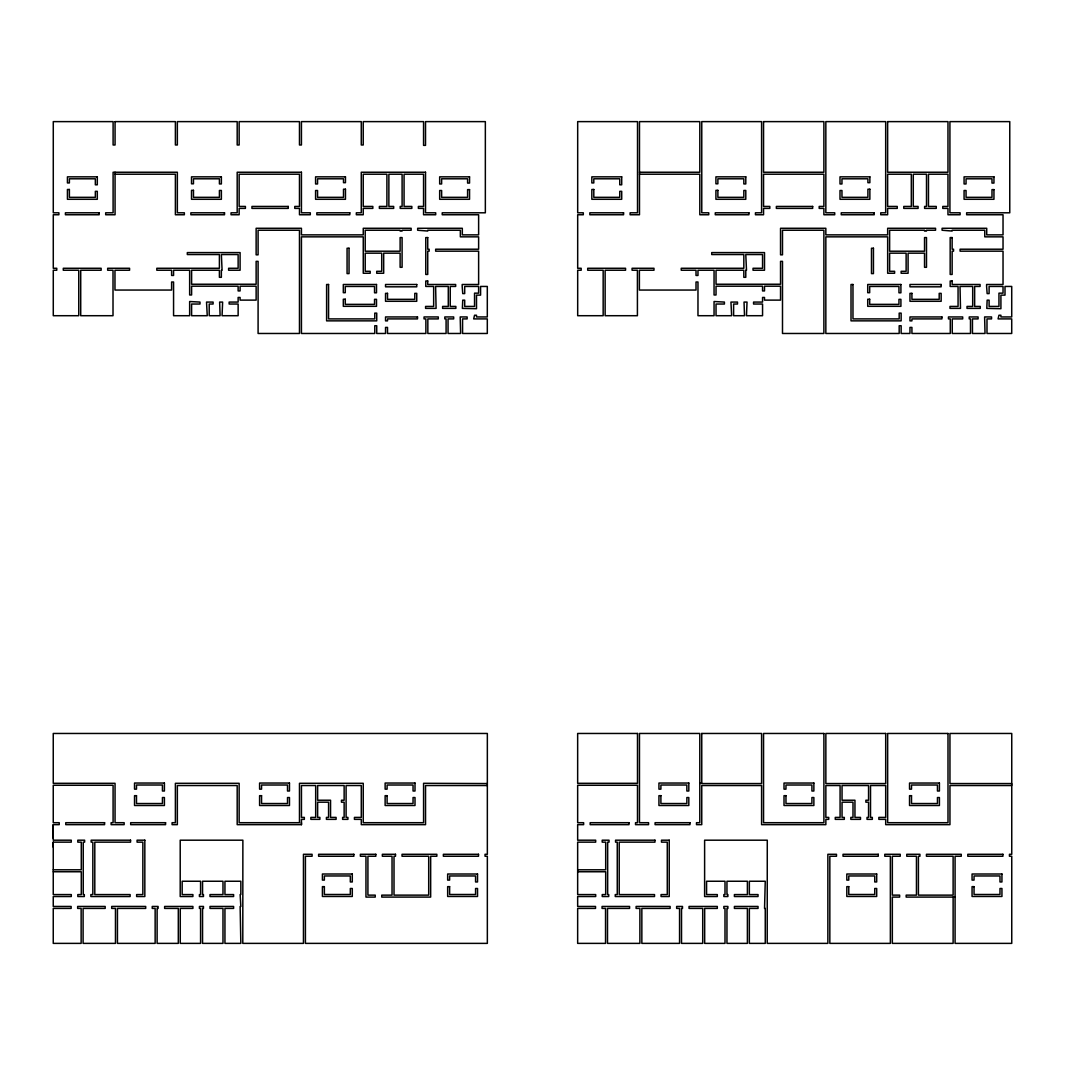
<?xml version="1.0" encoding="UTF-8"?>
<svg xmlns="http://www.w3.org/2000/svg" width="1065" height="1065" viewBox="0 0 1065 1065"><rect width="100%" height="100%" fill="white"/><g stroke="black" fill="none" stroke-linecap="round" stroke-linejoin="round"><path stroke-width="1.5" d="M53.25 847.247L53.25 842.149L71.262 842.149L71.262 840.192L53.25 840.192L53.25 824.656L59.227 824.656L59.227 822.699L53.25 822.699L53.25 785.264L113.09 785.264L113.09 822.699L111.119 822.699L111.119 824.656L124.152 824.656L124.152 822.699L115.047 822.699L115.047 783.308L53.25 783.308L53.25 733.466L487.344 733.466L487.344 854.29L485.041 854.29L485.041 856.247L487.344 856.247L487.344 943.377L305.415 943.377L305.415 856.247L312.085 856.247L312.085 854.29L303.458 854.29L303.458 943.377L242.793 943.377L242.873 840.192L180.211 840.192L180.211 896.53L192.898 896.53L192.898 894.573L182.168 894.573L182.168 881.248L200.579 881.248L200.579 894.573L199.421 894.573L199.421 896.53L203.468 896.53L203.468 894.573L202.55 894.573L202.55 881.248L222.984 881.248L222.984 894.573L210.005 894.573L210.005 896.53L233.608 896.53L233.608 894.573L224.941 894.573L224.941 881.248L240.836 881.248L240.836 894.573L240.144 894.573L240.836 906.448L240.144 906.448L240.836 943.377L224.941 943.377L224.941 908.418L233.608 908.418L233.608 906.448L210.005 906.448L210.005 908.418L222.984 908.418L222.984 943.377L202.55 943.377L202.55 908.418L203.468 908.418L203.468 906.448L199.421 906.448L199.421 908.418L200.579 908.418L200.579 943.377L180.265 943.377L180.265 908.418L192.898 908.418L192.898 906.448L164.636 906.448L164.636 908.418L178.308 908.418L178.308 943.377L157.114 943.377L157.114 908.418L158.099 908.418L158.099 906.448L152.242 906.448L152.242 908.418L155.144 908.418L155.144 943.377L117.443 943.377L117.443 908.418L145.705 908.418L145.705 906.448L115.473 906.408L111.705 906.448L111.705 908.418L115.473 908.418L115.473 943.377L83.097 943.377L83.097 908.418L105.169 908.418L105.169 906.448L77.652 906.448L77.652 908.418L81.14 908.418L81.14 943.377L53.25 943.377L53.25 908.418L71.129 908.418L71.129 906.448L53.25 906.448L53.25 896.53L71.288 896.53L71.288 894.573L53.25 894.573L53.25 842.149M53.25 838.461L53.25 824.656M487.211 783.56L423.577 783.308L423.577 822.699L363.245 822.699L363.245 783.308L299.478 783.308L299.478 822.699L239.146 822.699L239.146 783.308L175.392 783.308L175.392 822.699L172.091 822.699L172.091 824.656L177.349 824.656L177.349 785.531L237.189 785.531L237.189 824.656L301.448 824.656L301.448 819.358L304.337 819.358L304.337 817.401L301.448 817.401L301.448 785.531L315.679 785.531L315.679 817.401L310.86 817.401L310.86 819.358L319.886 819.358L319.886 817.401L317.636 817.401L317.636 802.185L328.579 802.185L328.579 817.401L326.423 817.401L326.423 819.358L336.087 819.358L336.087 817.401L330.549 817.401L330.549 800.228L317.636 800.228L317.636 785.531L344.141 785.531L344.141 800.228L341.466 800.228L341.466 802.185L344.141 802.185L344.141 817.401L342.611 817.401L342.611 819.358L347.909 819.358L347.909 817.401L346.098 817.401L346.098 785.531L361.288 785.531L361.288 817.401L354.432 817.401L354.432 819.358L361.288 819.358L361.288 824.656L425.534 824.656L425.534 785.531L487.211 785.531M955.079 897.089L906.169 897.089L906.169 895.133L916.459 895.133L916.459 856.247L906.768 856.247L906.768 854.29L919.92 854.29L919.92 856.247L918.416 856.247L918.416 895.133L953.122 895.133L953.122 856.247L926.443 856.247L926.443 854.29L961.256 854.29L961.256 856.247L955.079 856.247L955.079 943.377L1011.75 943.377L1011.75 856.247L1009.447 856.247L1009.447 854.29L1011.75 854.29L1011.75 733.466L949.953 733.466L949.953 783.56L1011.617 783.56L1011.617 785.531L949.953 785.531L949.953 824.656L885.694 824.656L885.694 819.358L878.851 819.358L878.851 817.401L885.694 817.401L885.694 785.531L870.518 785.531L870.518 817.401L872.315 817.401L872.315 819.358L867.03 819.358L867.03 817.401L868.561 817.401L868.561 802.185L865.872 802.185L865.872 800.228L868.561 800.228L868.561 785.531L842.042 785.531L842.042 800.228L854.955 800.228L854.955 817.401L860.493 817.401L860.493 819.358L850.829 819.358L850.829 817.401L852.998 817.401L852.998 802.185L842.042 802.185L842.042 817.401L844.305 817.401L844.305 819.358L835.266 819.358L835.266 817.401L840.085 817.401L840.085 785.531L825.854 785.531L825.854 817.401L828.743 817.401L828.743 819.358L825.854 819.358L825.854 824.656L761.595 824.656L761.595 785.531L701.755 785.531L701.755 824.656L696.497 824.656L696.497 822.699L699.798 822.699L699.798 733.466L639.466 733.466L639.466 822.699L648.572 822.699L648.572 824.656L635.525 824.656L635.525 822.699L637.496 822.699L637.496 785.264L577.656 785.264L577.656 822.699L583.633 822.699L583.633 824.656L577.656 824.656L577.656 840.192L595.681 840.192L595.681 842.149L577.656 842.149L577.656 894.573L595.694 894.573L595.694 896.53L577.656 896.53L577.656 906.448L595.535 906.448L595.535 908.418L577.656 908.418L577.656 943.377L605.546 943.377L605.546 908.418L602.071 908.418L602.071 906.448L629.575 906.448L629.575 908.418L607.503 908.418L607.503 943.377L639.892 943.377L639.892 908.418L636.111 908.418L636.111 906.448L641.849 906.408L670.125 906.448L670.125 908.418L641.849 908.418L641.849 943.377L679.563 943.377L679.563 908.418L676.648 908.418L676.648 906.448L682.505 906.448L682.505 908.418L681.52 908.418L681.52 943.377L702.714 943.377L702.714 908.418L689.042 908.418L689.042 906.448L717.304 906.448L717.304 908.418L704.671 908.418L704.671 943.377L724.999 943.377L724.999 908.418L723.841 908.418L723.841 906.448L727.888 906.448L727.888 908.418L726.956 908.418L726.956 943.377L747.39 943.377L747.39 908.418L734.411 908.418L734.411 906.448L758.027 906.448L758.027 908.418L749.347 908.418L749.347 943.377L765.256 943.377L765.256 908.418L764.55 908.418L765.256 881.248L749.347 881.248L749.347 894.573L758.027 894.573L758.027 896.53L734.411 896.53L734.411 894.573L747.39 894.573L747.39 881.248L726.956 881.248L726.956 894.573L727.888 894.573L727.888 896.53L723.841 896.53L723.841 894.573L724.999 894.573L724.999 881.248L706.574 881.248L706.574 894.573L717.304 894.573L717.304 896.53L704.617 896.53L704.617 840.192L767.279 840.192L767.213 943.377L827.864 943.377L827.864 854.29L836.491 854.29L836.491 856.247L829.835 856.247L829.835 943.377L890.367 943.377L890.367 856.247L884.789 856.247L884.789 854.29L900.231 854.29L900.231 856.247L892.337 856.247L892.337 895.133L899.632 895.133L899.632 897.089L892.337 897.089L892.337 943.377L953.122 943.377L953.122 897.089M639.479 172.237L699.811 172.237L699.811 121.623L639.479 121.623L639.479 214.757L630.107 214.757L630.107 212.8L637.522 212.8L637.522 121.623L577.683 121.623L577.683 212.8L583.301 212.8L583.301 214.757L577.683 214.757L577.683 268.274L581.171 268.274L581.171 270.23L577.683 270.23L577.683 315.706L603.163 315.706L603.163 270.23L587.707 270.23L587.707 268.274L625.554 268.274L625.554 270.23L605.133 270.23L605.133 315.706L637.416 315.706L637.416 270.23L632.077 270.23L632.077 268.274L653.977 268.274L653.977 270.23L639.386 270.23L639.386 290.053L696.017 290.053L696.017 281.999L697.974 281.999L697.974 315.706L714.056 315.706L714.056 301.515L724.413 302.074L724.413 304.031L716.026 304.031L716.026 315.706L731.655 315.706L730.949 302.074L737.499 302.074L737.499 304.031L733.612 304.031L733.612 315.706L744.515 315.706L744.036 302.074L747.031 302.074L746.472 315.706L762.553 315.706L762.553 304.031L753.567 304.031L753.567 302.074L762.553 302.074L762.553 297.454L764.51 297.454L764.51 300.117L780.539 300.117L780.539 286.192L764.51 286.192L764.51 290.931L762.553 290.931L762.553 286.192L716.026 286.192L716.026 294.978L714.056 294.978L714.056 270.23L697.974 270.23L697.974 275.462L696.017 275.462L696.017 270.23L681.241 270.23L681.241 268.274L743.823 268.274L743.823 254.548L711.726 254.548L711.726 252.591L764.51 252.591L764.51 270.23L753.035 270.23L753.035 268.274L762.553 268.274L762.553 254.548L745.78 254.548L746.498 270.23L745.78 270.23L745.78 277.299L743.823 277.299L743.823 270.23L716.026 270.23L716.026 284.235L780.539 284.235L780.539 261.351L782.495 261.351L782.495 333.478L823.884 333.478L823.884 230.24L782.495 230.24L782.495 254.828L780.539 254.828L780.539 228.283L825.841 228.283L825.841 234.872L887.664 234.872L887.664 228.283L935.549 228.283L935.549 230.24L926.497 230.24L926.497 231.038L924.54 231.038L924.54 230.24L889.621 230.24L889.621 251.207L924.54 251.207L924.54 237.575L926.497 237.575L926.497 267.302L924.54 267.302L924.54 253.164L908.086 253.164L908.086 273.252L901.136 273.252L901.136 271.295L906.129 271.295L906.129 253.164L889.621 253.164L889.621 271.295L894.613 271.295L894.613 273.252L887.664 273.252L887.664 236.843L825.841 236.843L825.841 333.478L899.18 333.478L899.18 325.744L901.136 325.744L901.136 333.478L909.963 333.478L909.963 327.408L911.92 327.408L911.92 333.478L950.286 333.478L950.286 318.901L948.449 318.901L948.449 316.944L962.693 316.944L962.693 318.901L952.256 318.901L952.256 333.478L970.495 333.478L970.495 318.901L969.23 318.901L969.23 316.944L978.083 316.944L978.083 318.901L972.452 318.901L972.452 333.478L985.019 333.478L984.619 316.944L991.555 316.944L991.555 318.901L986.989 318.901L986.989 333.478L1011.723 333.478L1011.723 318.901L998.078 318.901L998.957 315.24L1000.914 315.24L1000.914 316.944L1011.723 316.944L1011.723 286.445L1005.001 286.445L1005.001 295.125L1000.914 295.125L1000.914 308.704L986.789 308.384L987.149 300.144L989.105 300.144L989.105 306.427L998.957 306.427L998.957 293.155L1003.03 293.155L1003.03 286.445L989.105 286.445L989.105 293.607L987.149 293.607L986.603 286.445L986.603 284.488L1003.03 284.488L1003.03 251.167L960.084 251.167L960.084 249.21L1003.03 249.21L1003.03 236.843L984.766 236.843L984.766 230.24L952.137 230.24L952.137 231.038L942.086 230.24L942.086 228.283L986.723 228.283L986.723 234.872L1003.03 234.872L1003.03 214.757L966.647 214.757L966.647 212.8L1009.766 212.8L1009.766 121.623L949.927 121.623L949.927 212.8L960.111 212.8L960.111 214.757L947.97 214.757L947.97 208.394L942.778 208.394L942.778 206.437L947.97 206.437L947.97 174.207L928.467 174.207L928.467 206.437L936.255 206.437L936.255 208.394L924.606 208.394L924.606 206.437L926.51 206.437L926.51 174.207L913.277 174.207L913.277 206.437L918.083 206.437L918.083 208.394L903.772 208.394L903.772 206.437L911.32 206.437L911.32 174.207L887.638 174.207L887.638 206.437L897.236 206.437L897.236 208.394L887.638 208.394L887.638 214.757L880.742 214.757L880.742 212.8L885.681 212.8L885.681 121.623L825.841 121.623L825.841 212.8L834.72 212.8L834.72 214.757L823.884 214.757L823.884 208.394L819.185 208.394L819.185 206.437L823.884 206.437L823.884 174.207L763.552 174.207L763.552 206.437L769.822 206.437L769.822 208.394L763.552 208.394L763.552 214.757L755.444 214.757L755.444 212.8L761.595 212.8L761.595 121.623L701.768 121.623L701.768 212.8L708.758 212.8L708.758 214.757L699.811 214.757L699.811 174.207L639.479 174.207M115.06 174.207L175.392 174.207L175.392 214.757L184.351 214.757L184.351 212.8L177.349 212.8L177.349 172.237L113.103 172.237L113.103 212.8L105.688 212.8L105.688 214.757L115.06 214.757L115.06 172.237M699.798 783.308L701.768 783.308M53.263 869.799L81.286 869.799L81.286 842.149L77.798 842.149L77.798 840.192L84.628 840.192L84.628 842.149L83.243 842.149L83.243 894.573L84.321 894.573L84.321 896.53L77.812 896.53L77.812 894.573L81.286 894.573L81.286 871.756L53.263 871.756M577.669 869.799L605.692 869.799L605.692 842.149L602.204 842.149L602.204 840.192L609.034 840.192L609.034 842.149L607.662 842.149L607.662 894.573L608.741 894.573L608.741 896.53L602.231 896.53L602.231 894.573L605.692 894.573L605.692 871.756L577.669 871.756M301.448 822.699L301.448 824.656M115.06 121.623L115.06 144.986L113.103 144.986L113.103 121.623L53.277 121.623L53.277 212.8L58.895 212.8L58.895 214.757L53.277 214.757L53.277 268.274L56.765 268.274L56.765 270.23L53.277 270.23L53.277 315.706L78.757 315.706L78.757 270.23L63.288 270.23L63.288 268.274L101.135 268.274L101.135 270.23L80.714 270.23L80.714 315.706L113.01 315.706L113.01 270.23L107.671 270.23L107.671 268.274L129.571 268.274L129.571 270.23L114.967 270.23L114.967 290.053L171.611 290.053L171.611 281.999L173.568 281.999L173.568 315.706L189.65 315.706L189.65 301.515L200.007 302.074L200.007 304.031L191.607 304.031L191.607 315.706L207.249 315.706L206.53 302.074L213.093 302.074L213.093 304.031L209.206 304.031L209.206 315.706L220.109 315.706L219.63 302.074L222.625 302.074L222.066 315.706L238.134 315.706L238.134 304.031L229.148 304.031L229.148 302.074L238.134 302.074L238.134 297.454L240.091 297.454L240.091 300.117L256.132 300.117L256.132 286.192L240.091 286.192L240.091 290.931L238.134 290.931L238.134 286.192L191.607 286.192L191.607 294.978L189.65 294.978L189.65 270.23L173.568 270.23L173.568 275.462L171.611 275.462L171.611 270.23L156.821 270.23L156.821 268.274L219.403 268.274L219.403 254.548L187.32 254.548L187.32 252.591L240.091 252.591L240.091 270.23L228.616 270.23L228.616 268.274L238.134 268.274L238.134 254.548L221.36 254.548L222.092 270.23L221.36 270.23L221.36 277.299L219.403 277.299L219.403 270.23L191.607 270.23L191.607 284.235L256.132 284.235L256.132 261.351L258.089 261.351L258.089 333.478L299.478 333.478L299.478 230.24L258.089 230.24L258.089 254.828L256.132 254.828L256.132 228.283L301.435 228.283L301.435 234.872L363.258 234.872L363.258 228.283L411.143 228.283L411.143 230.24L402.091 230.24L402.091 231.038L400.12 231.038L400.12 230.24L365.215 230.24L365.215 251.207L400.12 251.207L400.12 237.575L402.091 237.575L402.091 267.302L400.12 267.302L400.12 253.164L383.68 253.164L383.68 273.252L376.73 273.252L376.73 271.295L381.723 271.295L381.723 253.164L365.215 253.164L365.215 271.295L370.194 271.295L370.194 273.252L363.258 273.252L363.258 236.843L301.435 236.843L301.435 333.478L374.774 333.478L374.774 325.744L376.73 325.744L376.73 333.478L385.543 333.478L385.543 327.408L387.514 327.408L387.514 333.478L425.88 333.478L425.88 318.901L424.043 318.901L424.043 316.944L438.287 316.944L438.287 318.901L427.837 318.901L427.837 333.478L446.089 333.478L446.089 318.901L444.811 318.901L444.811 316.944L453.677 316.944L453.677 318.901L448.046 318.901L448.046 333.478L460.613 333.478L460.2 316.944L467.136 316.944L467.136 318.901L462.569 318.901L462.569 333.478L487.304 333.478L487.304 318.901L473.672 318.901L474.551 315.24L476.508 315.24L476.508 316.944L487.304 316.944L487.304 286.445L480.581 286.445L480.581 295.125L476.508 295.125L476.508 308.704L462.383 308.384L462.743 300.144L464.699 300.144L464.699 306.427L474.551 306.427L474.551 293.155L478.624 293.155L478.624 286.445L464.699 286.445L464.699 293.607L462.743 293.607L462.197 286.445L462.197 284.488L478.624 284.488L478.624 251.167L435.665 251.167L435.665 249.21L478.624 249.21L478.624 236.843L460.346 236.843L460.346 230.24L427.731 230.24L427.731 231.038L417.666 230.24L417.666 228.283L462.316 228.283L462.316 234.872L478.624 234.872L478.624 214.757L442.228 214.757L442.228 212.8L485.347 212.8L485.347 121.623L425.521 121.623L425.521 145.373L423.564 145.373L423.564 121.623L363.232 121.623L363.232 144.986L361.275 144.986L361.275 121.623L301.435 121.623L301.435 144.986L299.478 144.986L299.478 121.623L239.146 121.623L239.146 144.986L237.189 144.986L237.189 121.623L177.349 121.623L177.349 144.973L175.392 144.973L175.392 121.623L115.06 121.623M427.731 280.987L427.731 284.488L455.66 284.488L455.66 286.445L450.242 286.445L450.242 306.427L455.86 306.427L455.86 308.384L442.614 308.384L442.614 306.427L448.285 306.427L448.285 286.445L435.612 286.445L436.091 308.384L425.587 308.384L425.587 306.427L433.655 306.427L433.655 286.445L425.774 286.445L425.774 280.987L427.731 280.987M701.755 733.466L701.768 783.56L761.595 783.56L761.595 733.466L701.755 733.466M763.552 121.623L763.552 172.237L823.884 172.237L823.884 121.623L763.552 121.623M887.638 121.623L887.638 172.237L947.97 172.237L947.97 121.623L887.638 121.623M952.137 280.987L952.137 284.488L980.08 284.488L980.08 286.445L974.648 286.445L974.648 306.427L980.266 306.427L980.266 308.384L967.02 308.384L967.02 306.427L972.691 306.427L972.691 286.445L960.018 286.445L960.497 308.384L949.993 308.384L949.993 306.427L958.061 306.427L958.061 286.445L950.18 286.445L950.18 280.987L952.137 280.987M301.435 172.237L237.189 172.237L237.189 212.8L231.038 212.8L231.038 214.757L239.146 214.757L239.146 208.394L245.416 208.394L245.416 206.437L239.146 206.437L239.146 174.207L299.478 174.207L299.478 206.437L294.779 206.437L294.779 208.394L299.478 208.394L299.478 214.757L310.301 214.757L310.301 212.8L301.435 212.8L301.435 172.237M425.521 172.237L361.275 172.237L361.275 212.8L356.336 212.8L356.336 214.757L363.232 214.757L363.232 208.394L372.83 208.394L372.83 206.437L363.232 206.437L363.232 174.207L386.901 174.207L386.901 206.437L379.366 206.437L379.366 208.394L393.677 208.394L393.677 206.437L388.871 206.437L388.871 174.207L402.104 174.207L402.104 206.437L400.2 206.437L400.2 208.394L411.836 208.394L411.836 206.437L404.061 206.437L404.061 174.207L423.564 174.207L423.564 206.437L418.372 206.437L418.372 208.394L423.564 208.394L423.564 214.757L435.705 214.757L435.705 212.8L425.521 212.8L425.521 172.237M97.301 176.843L67.428 176.843L67.428 182.94L69.385 182.94L69.385 178.8L95.344 178.8L95.344 184.804L97.301 184.804L97.301 176.843M221.374 176.843L191.514 176.843L191.514 183.806L193.471 183.806L193.471 178.8L219.417 178.8L219.417 183.939L221.374 183.939L221.374 176.843M345.459 176.843L315.586 176.843L315.586 183.965L317.556 183.965L317.556 178.8L343.502 178.8L343.502 182.687L345.459 182.687L345.459 176.843M469.545 176.843L439.672 176.843L439.672 183.965L441.629 183.965L441.629 178.8L467.588 178.8L467.588 183.074L469.545 183.074L469.545 176.843M621.707 176.843L591.834 176.843L591.834 182.94L593.804 182.94L593.804 178.8L619.75 178.8L619.75 184.804L621.707 184.804L621.707 176.843M745.793 176.843L715.92 176.843L715.92 183.806L717.877 183.806L717.877 178.8L743.836 178.8L743.836 183.939L745.793 183.939L745.793 176.843M869.865 176.843L840.005 176.843L840.005 183.965L841.962 183.965L841.962 178.8L867.908 178.8L867.908 182.687L869.865 182.687L869.865 176.843M993.951 176.843L964.078 176.843L964.078 183.965L966.048 183.965L966.048 178.8L991.994 178.8L991.994 183.074L993.951 183.074L993.951 176.843M345.459 189.211L343.502 189.211L343.502 197.331L317.556 197.331L317.556 190.502L315.586 190.502L315.586 199.288L345.459 199.288L345.459 189.211M869.865 189.211L867.908 189.211L867.908 197.331L841.962 197.331L841.962 190.502L840.005 190.502L840.005 199.288L869.865 199.288L869.865 189.211M69.385 189.477L67.428 189.477L67.428 199.288L97.301 199.288L97.301 191.327L95.344 191.327L95.344 197.331L69.385 197.331L69.385 189.477M593.804 189.477L591.834 189.477L591.834 199.288L621.707 199.288L621.707 191.327L619.75 191.327L619.75 197.331L593.804 197.331L593.804 189.477M469.545 189.61L467.588 189.61L467.588 197.331L441.629 197.331L441.629 190.502L439.672 190.502L439.672 199.288L469.545 199.288L469.545 189.61M993.951 189.61L991.994 189.61L991.994 197.331L966.048 197.331L966.048 190.502L964.078 190.502L964.078 199.288L993.951 199.288L993.951 189.61M193.471 190.329L191.514 190.329L191.514 199.288L221.374 199.288L221.374 190.462L219.417 190.462L219.417 197.331L193.471 197.331L193.471 190.329M717.877 190.329L715.92 190.329L715.92 199.288L745.793 199.288L745.793 190.462L743.836 190.462L743.836 197.331L717.877 197.331L717.877 190.329M288.256 206.437L251.952 206.437L251.952 208.394L288.256 208.394L288.256 206.437M812.662 206.437L776.358 206.437L776.358 208.394L812.662 208.394L812.662 206.437M99.165 212.8L65.418 212.8L65.418 214.757L99.165 214.757L99.165 212.8M224.515 212.8L190.875 212.8L190.875 214.757L224.515 214.757L224.515 212.8M349.799 212.8L316.838 212.8L316.838 214.757L349.799 214.757L349.799 212.8M623.571 212.8L589.837 212.8L589.837 214.757L623.571 214.757L623.571 212.8M748.921 212.8L715.281 212.8L715.281 214.757L748.921 214.757L748.921 212.8M874.219 212.8L841.243 212.8L841.243 214.757L874.219 214.757L874.219 212.8M427.731 237.575L425.774 237.575L425.774 274.45L427.731 274.45L427.731 251.167L429.142 251.167L429.142 249.21L427.731 249.21L427.731 237.575M952.137 237.575L950.18 237.575L950.18 274.45L952.137 274.45L952.137 251.167L953.548 251.167L953.548 249.21L952.137 249.21L952.137 237.575M349.04 248.238L347.07 248.238L347.07 273.599L349.04 273.599L349.04 248.238M873.446 248.238L871.49 248.238L871.49 273.599L873.446 273.599L873.446 248.238M328.566 284.488L326.609 284.488L326.609 320.858L376.73 320.858L376.73 313.123L374.774 313.123L374.774 318.901L328.566 318.901L328.566 284.488M376.504 284.488L343.316 284.488L343.316 292.702L345.273 292.702L345.273 286.445L374.547 286.445L374.547 292.808L376.504 292.808L376.504 284.488M416.748 284.488L385.543 284.488L385.543 286.818L416.748 286.818L416.748 284.488M852.972 284.488L851.015 284.488L851.015 320.858L901.136 320.858L901.136 313.123L899.18 313.123L899.18 318.901L852.972 318.901L852.972 284.488M900.91 284.488L867.722 284.488L867.722 292.702L869.679 292.702L869.679 286.445L898.953 286.445L898.953 292.808L900.91 292.808L900.91 284.488M941.154 284.488L909.963 284.488L909.963 286.818L941.154 286.818L941.154 284.488M387.514 293.354L385.543 293.354L385.543 301.288L416.748 301.288L416.748 293.354L414.791 293.354L414.791 299.332L387.514 299.332L387.514 293.354M911.92 293.354L909.963 293.354L909.963 301.288L941.154 301.288L941.154 293.354L939.197 293.354L939.197 299.332L911.92 299.332L911.92 293.354M345.273 299.225L343.316 299.225L343.316 306.321L376.504 306.321L376.504 299.332L374.547 299.332L374.547 304.364L345.273 304.364L345.273 299.225M869.679 299.225L867.722 299.225L867.722 306.321L900.91 306.321L900.91 299.332L898.953 299.332L898.953 304.364L869.679 304.364L869.679 299.225M417.507 316.944L385.543 316.944L385.543 320.871L387.514 320.871L387.514 318.901L417.507 318.901L417.507 316.944M941.926 316.944L909.963 316.944L909.963 320.871L911.92 320.871L911.92 318.901L941.926 318.901L941.926 316.944M637.496 733.466L577.656 733.466L577.656 783.308L637.496 783.308L637.496 733.466M823.897 733.466L763.552 733.466L763.552 822.699L823.897 822.699L823.897 733.466M885.694 733.466L825.854 733.466L825.854 783.56L885.694 783.56L885.694 733.466M947.996 733.466L887.651 733.466L887.651 822.699L947.996 822.699L947.996 733.466M164.409 783.041L134.536 783.041L134.536 789.152L136.493 789.152L136.493 785.011L162.439 785.011L162.439 791.015L164.409 791.015L164.409 783.041M289.467 783.041L259.594 783.041L259.594 789.152L261.551 789.152L261.551 785.011L287.51 785.011L287.51 791.015L289.467 791.015L289.467 783.041M415.004 783.041L385.131 783.041L385.131 789.152L387.088 789.152L387.088 785.011L413.047 785.011L413.047 791.015L415.004 791.015L415.004 783.041M688.815 783.041L658.942 783.041L658.942 789.152L660.899 789.152L660.899 785.011L686.858 785.011L686.858 791.015L688.815 791.015L688.815 783.041M813.873 783.041L784.013 783.041L784.013 789.152L785.97 789.152L785.97 785.011L811.916 785.011L811.916 791.015L813.873 791.015L813.873 783.041M939.41 783.041L909.537 783.041L909.537 789.152L911.507 789.152L911.507 785.011L937.453 785.011L937.453 791.015L939.41 791.015L939.41 783.041M136.493 795.675L134.536 795.675L134.536 805.499L164.409 805.499L164.409 797.539L162.439 797.539L162.439 803.543L136.493 803.543L136.493 795.675M261.551 795.675L259.594 795.675L259.594 805.499L289.467 805.499L289.467 797.539L287.51 797.539L287.51 803.543L261.551 803.543L261.551 795.675M387.088 795.675L385.131 795.675L385.131 805.499L415.004 805.499L415.004 797.539L413.047 797.539L413.047 803.543L387.088 803.543L387.088 795.675M660.899 795.675L658.942 795.675L658.942 805.499L688.815 805.499L688.815 797.539L686.858 797.539L686.858 803.543L660.899 803.543L660.899 795.675M785.97 795.675L784.013 795.675L784.013 805.499L813.873 805.499L813.873 797.539L811.916 797.539L811.916 803.543L785.97 803.543L785.97 795.675M911.507 795.675L909.537 795.675L909.537 805.499L939.41 805.499L939.41 797.539L937.453 797.539L937.453 803.543L911.507 803.543L911.507 795.675M104.583 822.699L65.764 822.699L65.764 824.656L104.583 824.656L104.583 822.699M165.568 822.699L130.689 822.699L130.689 824.656L165.568 824.656L165.568 822.699M629.002 822.699L590.17 822.699L590.17 824.656L629.002 824.656L629.002 822.699M689.974 822.699L655.095 822.699L655.095 824.656L689.974 824.656L689.974 822.699M130.556 840.192L91.151 840.192L91.151 842.149L92.841 842.149L92.841 894.573L90.858 894.573L90.858 896.53L130.116 896.53L130.116 894.573L94.798 894.573L94.798 842.149L130.556 842.149L130.556 840.192M144.827 840.192L137.079 840.192L137.079 842.149L142.856 842.149L142.856 894.573L136.639 894.573L136.639 896.53L144.827 896.53L144.827 840.192M654.962 840.192L615.557 840.192L615.557 842.149L617.261 842.149L617.261 894.573L615.264 894.573L615.264 896.53L654.522 896.53L654.522 894.573L619.218 894.573L619.218 842.149L654.962 842.149L654.962 840.192M669.233 840.192L661.498 840.192L661.498 842.149L667.276 842.149L667.276 894.573L661.059 894.573L661.059 896.53L669.233 896.53L669.233 840.192M353.846 854.29L318.621 854.29L318.621 856.247L353.846 856.247L353.846 854.29M375.825 854.29L360.369 854.29L360.369 856.247L365.961 856.247L365.961 897.089L375.226 897.089L375.226 895.133L367.918 895.133L367.918 856.247L375.825 856.247L375.825 854.29M395.501 854.29L382.348 854.29L382.348 856.247L392.04 856.247L392.04 895.133L381.763 895.133L381.763 897.089L430.659 897.089L430.659 856.247L436.85 856.247L436.85 854.29L402.038 854.29L402.038 856.247L428.702 856.247L428.702 895.133L394.01 895.133L394.01 856.247L395.501 856.247L395.501 854.29M478.505 854.29L443.373 854.29L443.373 856.247L478.505 856.247L478.505 854.29M878.252 854.29L843.027 854.29L843.027 856.247L878.252 856.247L878.252 854.29M1002.924 854.29L967.792 854.29L967.792 856.247L1002.924 856.247L1002.924 854.29M352.289 874.006L322.415 874.006L322.415 880.103L324.372 880.103L324.372 875.962L350.318 875.962L350.318 881.966L352.289 881.966L352.289 874.006M477.533 874.006L447.659 874.006L447.659 880.103L449.616 880.103L449.616 875.962L475.576 875.962L475.576 881.966L477.533 881.966L477.533 874.006M876.695 874.006L846.821 874.006L846.821 880.103L848.778 880.103L848.778 875.962L874.738 875.962L874.738 881.966L876.695 881.966L876.695 874.006M1001.939 874.006L972.065 874.006L972.065 880.103L974.036 880.103L974.036 875.962L999.982 875.962L999.982 881.966L1001.939 881.966L1001.939 874.006M324.372 886.639L322.415 886.639L322.415 896.464L352.289 896.464L352.289 888.49L350.318 888.49L350.318 894.493L324.372 894.493L324.372 886.639M449.616 886.639L447.659 886.639L447.659 896.464L477.533 896.464L477.533 888.49L475.576 888.49L475.576 894.493L449.616 894.493L449.616 886.639M848.778 886.639L846.821 886.639L846.821 896.464L876.695 896.464L876.695 888.49L874.738 888.49L874.738 894.493L848.778 894.493L848.778 886.639M974.036 886.639L972.065 886.639L972.065 896.464L1001.939 896.464L1001.939 888.49L999.982 888.49L999.982 894.493L974.036 894.493L974.036 886.639"/></g></svg>
